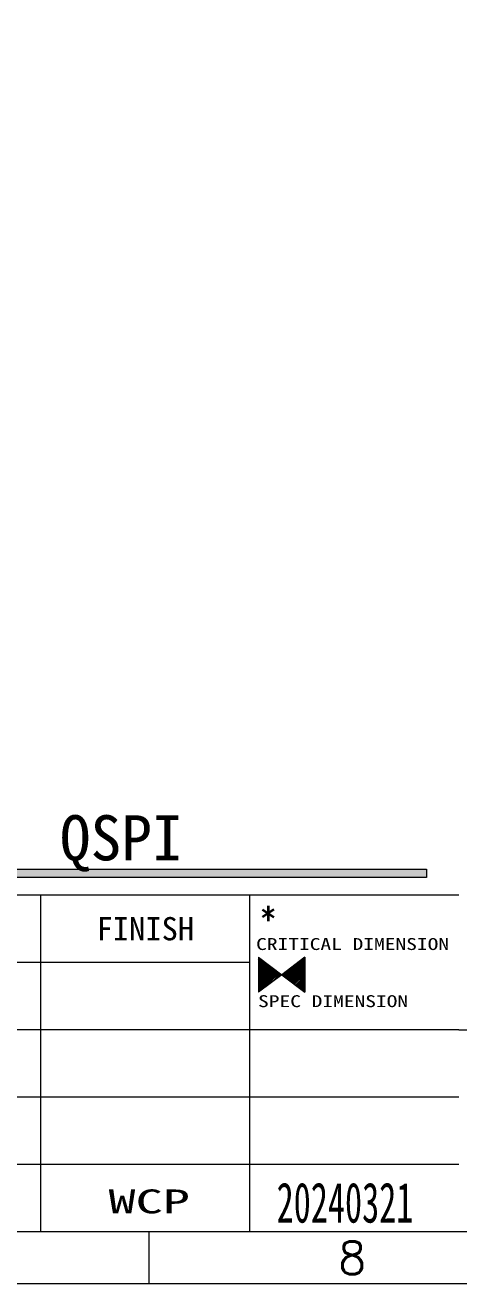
# Model space of a CAD drawing. Header units: millimetres. Extents: x 1134 to 2336, y -9 to 314.
# Drawn here: x 2240 to 2271.1, y 111.2 to 201.4 of the extents above; entities that cross this region are included whole.
import ezdxf
from ezdxf.enums import TextEntityAlignment as Align

# ---------------------------------------------------------------- set-up
doc = ezdxf.new("R2010")
doc.units = ezdxf.units.MM
doc.layers.add('图框', color=7, linetype='Continuous', lineweight=5)
doc.styles.get("Standard").update_dxf_attribs({"font": 'txt', "bigfont": 'gbcbig.shx'})
doc.styles.add('TEXTSTYLE_0', font='txt', dxfattribs={"width": 0.8})
doc.styles.add('宋', font='SimSun.ttf', dxfattribs={"height": 2})

msp = doc.modelspace()

# ---------------------------------------------------------------- hatches: boundary and pattern name
at = {"layer": '图框', "lineweight": 5}
h = msp.add_hatch(color=3, dxfattribs=at)
h.dxf.hatch_style = 1
h.paths.add_polyline_path([(2268.76, 140.319), (2268.76, 140.918), (2226.839, 140.918), (2226.839, 140.319)])

# ---------------------------------------------------------------- linework, layer by layer
at = {"layer": '图框', "linetype": 'Continuous', "lineweight": 5}
for p, q in [((2241.111, 114.939), (2241.111, 139.068)), ((2256.088, 114.939), (2256.088, 139.068)), ((2256.088, 134.242), (2226.134, 134.242)), ((2271.065, 129.416), (2226.134, 129.416)), ((2271.065, 129.416), (2332.637, 129.416)), ((2271.065, 124.59), (2226.134, 124.59)), ((2271.065, 119.764), (2226.134, 119.764))]:
    msp.add_line(p, q, dxfattribs=at)
at = {"layer": '图框', "color": 1, "linetype": 'Continuous'}
for p, q in [((2256.704, 134.608), (2258.369, 133.36)), ((2256.704, 134.608), (2256.704, 132.112)), ((2256.704, 134.57), (2256.726, 134.592)), ((2256.704, 134.458), (2256.79, 134.544)), ((2256.704, 134.346), (2256.854, 134.496)), ((2256.704, 134.234), (2256.918, 134.448)), ((2256.704, 134.122), (2256.982, 134.4)), ((2260.033, 134.608), (2258.369, 133.36)), ((2258.583, 133.199), (2259.873, 134.489)), ((2258.648, 133.151), (2260.033, 134.536)), ((2258.712, 133.103), (2260.033, 134.424)), ((2260.033, 134.608), (2260.033, 132.112)), ((2256.704, 134.01), (2257.046, 134.352)), ((2256.704, 133.898), (2257.11, 134.304)), ((2256.704, 133.786), (2257.174, 134.256)), ((2256.704, 133.674), (2257.238, 134.208)), ((2256.704, 133.562), (2257.303, 134.16)), ((2256.704, 133.45), (2257.367, 134.112)), ((2256.704, 133.338), (2257.431, 134.064)), ((2256.704, 133.225), (2257.495, 134.016)), ((2256.704, 133.113), (2257.559, 133.968)), ((2256.704, 133.001), (2257.623, 133.92)), ((2256.704, 132.889), (2257.687, 133.872)), ((2256.704, 132.777), (2257.751, 133.824)), ((2256.704, 132.665), (2257.815, 133.776)), ((2256.704, 132.553), (2257.879, 133.728)), ((2256.704, 132.441), (2257.943, 133.68)), ((2256.704, 132.329), (2258.007, 133.631)), ((2256.704, 132.217), (2258.071, 133.583)), ((2256.735, 132.135), (2258.135, 133.535)), ((2257.183, 132.471), (2258.199, 133.487)), ((2258.391, 133.343), (2258.528, 133.48)), ((2258.455, 133.295), (2258.977, 133.816)), ((2258.519, 133.247), (2259.425, 134.153)), ((2258.776, 133.055), (2260.033, 134.312)), ((2258.84, 133.007), (2260.033, 134.2)), ((2258.904, 132.959), (2260.033, 134.088)), ((2258.968, 132.911), (2260.033, 133.976)), ((2259.032, 132.863), (2260.033, 133.864)), ((2259.096, 132.815), (2260.033, 133.752)), ((2259.16, 132.767), (2260.033, 133.64)), ((2259.224, 132.719), (2260.033, 133.528)), ((2258.369, 133.36), (2256.704, 132.112)), ((2257.632, 132.808), (2258.263, 133.439)), ((2258.08, 133.144), (2258.327, 133.391)), ((2258.369, 133.36), (2260.033, 132.112)), ((2259.288, 132.671), (2260.033, 133.415)), ((2259.352, 132.623), (2260.033, 133.303)), ((2259.416, 132.575), (2260.033, 133.191)), ((2259.48, 132.527), (2260.033, 133.079)), ((2259.544, 132.479), (2260.033, 132.967)), ((2259.608, 132.431), (2260.033, 132.855)), ((2259.672, 132.383), (2260.033, 132.743)), ((2259.736, 132.335), (2260.033, 132.631)), ((2259.8, 132.287), (2260.033, 132.519)), ((2259.864, 132.238), (2260.033, 132.407)), ((2259.928, 132.19), (2260.033, 132.295)), ((2259.992, 132.142), (2260.033, 132.183))]:
    msp.add_line(p, q, dxfattribs=at)
at = {"layer": '图框', "color": 7, "linetype": 'ByBlock', "lineweight": 5, "ltscale": 0.55}
for p, q in [((2332.637, 114.939), (2053.335, 114.939)), ((2248.847, 114.939), (2248.847, 111.214))]:
    msp.add_line(p, q, dxfattribs=at)
msp.add_lwpolyline([(2049.61, 314.203), (2336.362, 314.203), (2336.362, 111.214), (2049.61, 111.214)], close=True, dxfattribs=at)
at = {"layer": '图框', "color": 3, "lineweight": 5}
msp.add_lwpolyline([(2226.839, 140.319), (2226.839, 140.918), (2268.76, 140.918), (2268.76, 140.319)], close=True, dxfattribs=at)
at = {"layer": '图框', "linetype": 'Continuous', "lineweight": 5}
msp.add_lwpolyline([(2271.065, 139.068), (2226.134, 139.068)], dxfattribs=at)

# ---------------------------------------------------------------- texts
for s, height, style, width, p, p2 in [('FINISH', 1.6641, 'TEXTSTYLE_0', 0.84, (2245.105, 135.823), (2252.094, 135.823)), ('CRITICAL DIMENSION', 0.85369, 'TEXTSTYLE_0', 0.991837, (2256.538, 135.13), (2270.367, 135.13)), ('SPEC DIMENSION', 0.85369, 'TEXTSTYLE_0', 0.969231, (2256.676, 131.037), (2267.432, 131.037)), ('20240321', 2.875, '宋', 0.596007, (2258.005, 115.599), (2267.807, 115.599)), ('WCP', 1.7112, '宋', 1.589353, (2245.958, 116.264), (2251.793, 116.264))]:
    msp.add_text(s, height=height, dxfattribs=dict(at, style=style, width=width)).set_placement(p, p2, align=Align.FIT)
at = {"layer": '图框', "color": 1, "lineweight": 5, "insert": (2242.474, 144.788), "char_height": 3.23459, "width": 32.56552, "attachment_point": 1}
msp.add_mtext('{\\fSimSun|b0|i0|c134|p54;QSPI}', dxfattribs=at)
at = {"layer": '图框', "color": 1, "linetype": 'Continuous', "lineweight": 5, "insert": (2256.736, 138.306), "char_height": 1.943, "width": 2.93665, "attachment_point": 1}
msp.add_mtext('*', dxfattribs=at)
at = {"layer": '图框', "color": 7, "linetype": 'ByBlock', "lineweight": 5, "ltscale": 0.55, "insert": (2262.428, 111.915), "char_height": 2.328, "width": 3.96258, "attachment_point": 7}
msp.add_mtext('8', dxfattribs=at)

doc.saveas('drawing.dxf')
